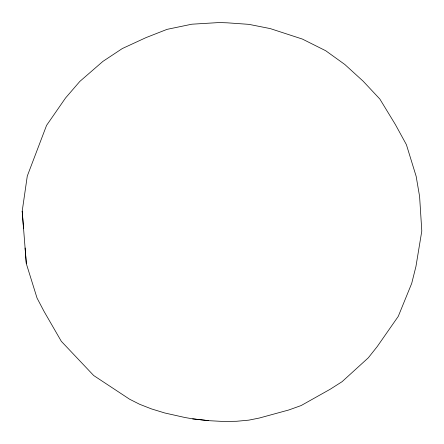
<?xml version="1.0" encoding="UTF-8"?>
<svg xmlns="http://www.w3.org/2000/svg" width="444" height="444" viewBox="0 0 444 444"><rect width="100%" height="100%" fill="white"/><g stroke="black" fill="none" stroke-linecap="round" stroke-linejoin="round"><path stroke-width="0.67" d="M22.2 211.194L27.284 176.046L46.57 125.38L65.562 97.963L79.803 81.452L102.897 61.4L122.294 48.557L145.971 37.635L167.049 29.36L191.836 24.204L219.186 22.55L227.306 22.827L248.906 24.353L270.263 28.599L302.408 39.078L325.718 50.738L344.827 64.491L363.137 81.18L379.836 99.023L395.371 124.531L406.404 144.666L416.156 176.323L419.597 196.481L421.8 231.008L415.95 266.444L411.705 283.389L398.268 316.361L377.211 346.592L368.281 357.831L342.085 381.679L330.225 389.227L301.16 405.539L288.794 409.979L259.318 418.037L248.823 420.141L236.58 421.278L223.021 421.45L208.608 420.657L192.663 418.853L184.848 417.488L164.796 412.987L151.521 408.924L139.655 404.29L129.615 399.223L93.717 375.546L61.322 341.319L44.084 311.472L37.046 298.068L26.318 263.636L22.2 211.194L23.56 228.738M192.663 418.853L208.608 420.657M25.108 247.991L26.318 263.636"/></g></svg>
